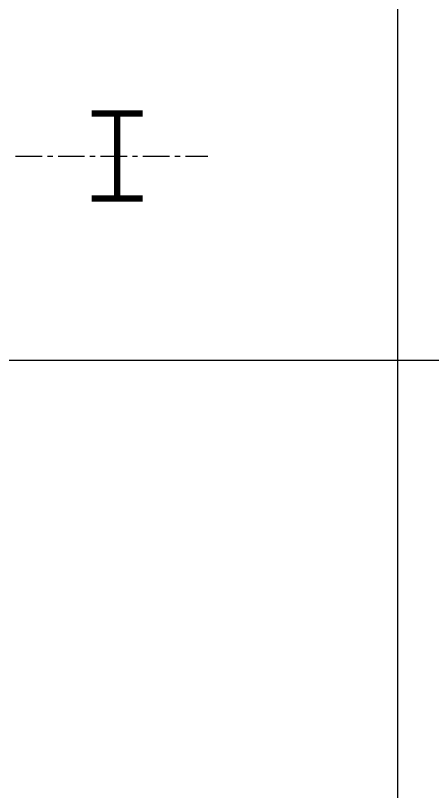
# Model space of a CAD drawing. Header units: inches. Extents: x -18 to 2014, y 4 to 801.
# Drawn here: x 1548.31 to 1567.95, y 149.9 to 186.47 of the extents above; entities that cross this region are included whole.
import ezdxf

# ---------------------------------------------------------------- set-up
doc = ezdxf.new("R2010")
doc.units = ezdxf.units.IN
doc.header["$MEASUREMENT"] = 0
doc.linetypes.add('CENTER', pattern=[2, 1.25, -0.25, 0.25, -0.25])

msp = doc.modelspace()

# ---------------------------------------------------------------- linework, layer by layer
at = {"color": 3}
for p, q in [((1566.3, 226.733), (1566.3, 48.233)), ((1482.798, 170.233), (1629.798, 170.233))]:
    msp.add_line(p, q, dxfattribs=at)
at = {"color": 3, "linetype": 'CENTER'}
msp.add_line((1548.316, 179.848), (1557.375, 179.848), dxfattribs=at)
at = {"color": 3, "const_width": 0.3}
for points in [[(1551.903, 181.848), (1553.103, 181.848)], [(1554.303, 181.848), (1553.103, 181.848)], [(1553.103, 181.848), (1553.103, 177.848)], [(1551.903, 177.848), (1553.103, 177.848)], [(1554.303, 177.848), (1553.103, 177.848)]]:
    msp.add_lwpolyline(points, dxfattribs=at)

doc.saveas('drawing.dxf')
